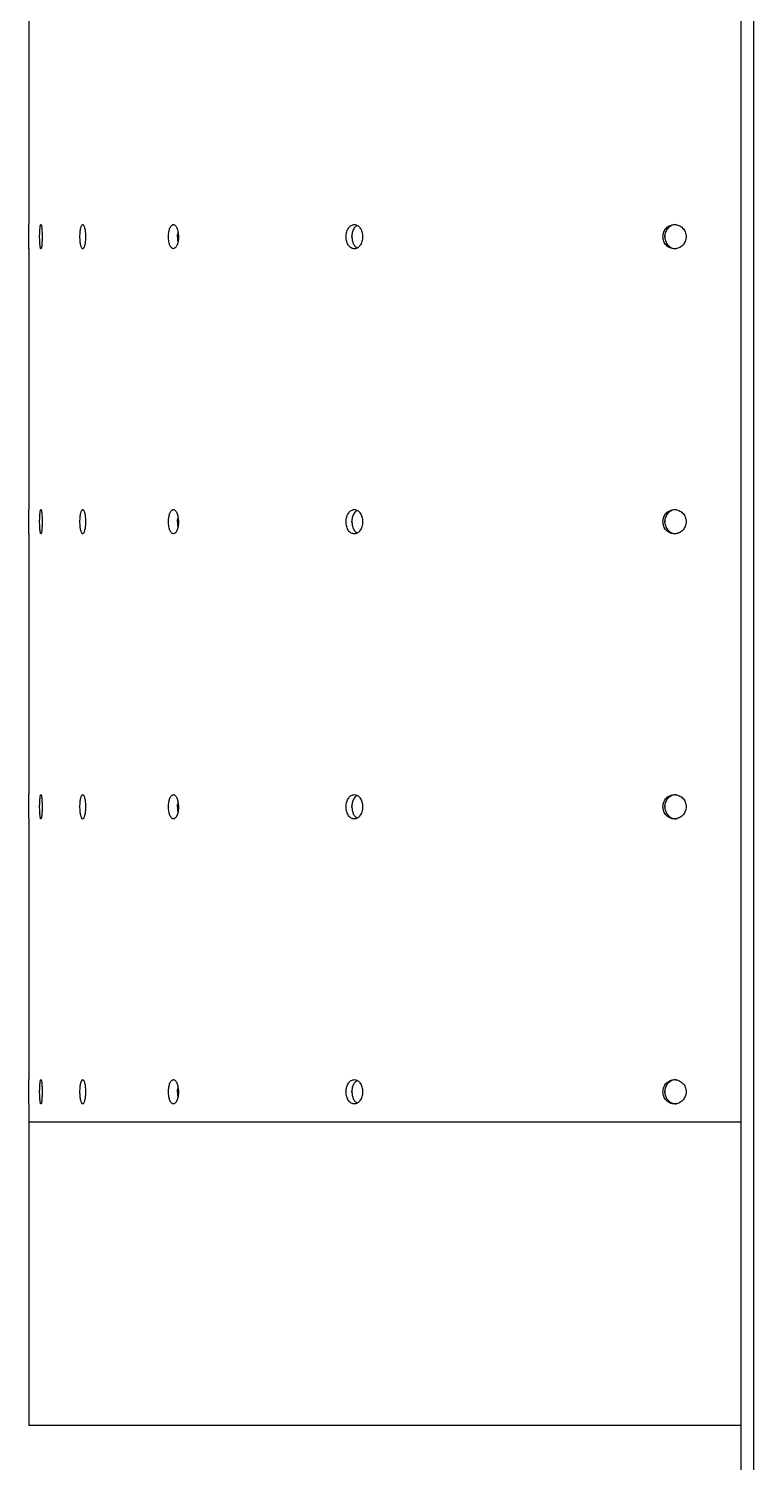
# Model space of a CAD drawing. Header units: millimetres. Extents: x -6549 to -609, y -17178 to -12978.
# Drawn here: x -3697.1 to -3577.6, y -14274.5 to -14038.1 of the extents above; entities that cross this region are included whole.
import ezdxf

# ---------------------------------------------------------------- set-up
doc = ezdxf.new("R2010")
doc.units = ezdxf.units.MM

# ---------------------------------------------------------------- blocks, each defined once
blk = doc.blocks.new('bok')
for p, q in [((-7872.73, -15417.95), (-7872.73, -14566.95)), ((-7870.73, -14566.95), (-7870.73, -15417.95)), ((-7990.23, -14938.92), (-7990.23, -14981.95)), ((-7965.69, -14984.02), (-7965.68, -14983.57)), ((-7936.93, -14984.01), (-7936.9, -14983.57)), ((-7885.32, -14984.04), (-7885.29, -14983.52)), ((-7990.23, -14985.92), (-7990.23, -15028.95)), ((-7883.42, -14985.9), (-7883.73, -14985.93)), ((-7965.69, -15031.02), (-7965.68, -15030.57)), ((-7936.93, -15031.01), (-7936.9, -15030.57)), ((-7885.32, -15031.04), (-7885.29, -15030.52)), ((-7990.23, -15032.92), (-7990.23, -15075.95)), ((-7883.42, -15032.9), (-7883.73, -15032.93)), ((-7965.69, -15078.02), (-7965.68, -15077.57)), ((-7936.93, -15078.01), (-7936.9, -15077.57)), ((-7885.32, -15078.04), (-7885.29, -15077.52)), ((-7990.23, -15079.92), (-7990.23, -15122.95)), ((-7883.42, -15079.9), (-7883.73, -15079.93)), ((-7965.69, -15125.02), (-7965.68, -15124.57)), ((-7936.93, -15125.01), (-7936.9, -15124.57)), ((-7885.32, -15125.04), (-7885.29, -15124.52)), ((-7990.23, -15126.92), (-7990.23, -15129.95)), ((-7883.42, -15126.9), (-7883.73, -15126.93)), ((-7990.23, -15129.95), (-7990.23, -15179.95)), ((-7872.73, -15129.95), (-7990.23, -15129.95)), ((-7872.73, -15179.95), (-7990.23, -15179.95))]:
    blk.add_line(p, q)
for points, knots in [([(-7990.23, -14985.92), (-7990.23, -14985.93), (-7990.23, -14985.96), (-7990.23, -14985.77), (-7990.23, -14985.39), (-7990.22, -14984.82), (-7990.22, -14984.16), (-7990.22, -14983.48), (-7990.23, -14982.85), (-7990.23, -14982.35), (-7990.23, -14982.01), (-7990.23, -14981.97), (-7990.23, -14981.95)], [0, 0, 0, 0, 0.037078, 0.144456, 0.251835, 0.359213, 0.466593, 0.573969, 0.681347, 0.788726, 0.896105, 1, 1, 1, 1]), ([(-7988.42, -14983.95), (-7988.42, -14984.08), (-7988.42, -14984.21), (-7988.41, -14984.47), (-7988.41, -14984.6), (-7988.4, -14984.84), (-7988.39, -14984.96), (-7988.38, -14985.18), (-7988.37, -14985.28), (-7988.34, -14985.55), (-7988.32, -14985.7), (-7988.28, -14985.85), (-7988.27, -14985.89), (-7988.25, -14985.94), (-7988.23, -14985.95), (-7988.21, -14985.95), (-7988.19, -14985.94), (-7988.17, -14985.89), (-7988.15, -14985.85), (-7988.13, -14985.75), (-7988.12, -14985.69), (-7988.09, -14985.55), (-7988.08, -14985.46), (-7988.06, -14985.28), (-7988.06, -14985.18), (-7988.04, -14984.96), (-7988.03, -14984.84), (-7988.02, -14984.6), (-7988.02, -14984.47), (-7988.01, -14984.22), (-7988.01, -14984.08), (-7988.01, -14983.69), (-7988.02, -14983.42), (-7988.04, -14982.94), (-7988.05, -14982.71), (-7988.08, -14982.44), (-7988.09, -14982.35), (-7988.12, -14982.21), (-7988.13, -14982.15), (-7988.15, -14982.05), (-7988.17, -14982.01), (-7988.19, -14981.96), (-7988.21, -14981.95), (-7988.23, -14981.95), (-7988.25, -14981.96), (-7988.27, -14982.01), (-7988.28, -14982.05), (-7988.31, -14982.15), (-7988.32, -14982.21), (-7988.34, -14982.35), (-7988.35, -14982.44), (-7988.37, -14982.62), (-7988.38, -14982.72), (-7988.39, -14982.94), (-7988.4, -14983.06), (-7988.41, -14983.42), (-7988.42, -14983.68), (-7988.42, -14983.95)], [0, 0, 0, 0, 0.03125, 0.03125, 0.0625, 0.0625, 0.09375, 0.09375, 0.125, 0.125, 0.1875, 0.1875, 0.21875, 0.21875, 0.25, 0.25, 0.28125, 0.28125, 0.3125, 0.3125, 0.34375, 0.34375, 0.375, 0.375, 0.40625, 0.40625, 0.4375, 0.4375, 0.46875, 0.46875, 0.5, 0.5, 0.5625, 0.5625, 0.625, 0.625, 0.65625, 0.65625, 0.6875, 0.6875, 0.71875, 0.71875, 0.75, 0.75, 0.78125, 0.78125, 0.8125, 0.8125, 0.84375, 0.84375, 0.875, 0.875, 0.90625, 0.90625, 0.9375, 0.9375, 1, 1, 1, 1]), ([(-7981.77, -14983.95), (-7981.77, -14984.09), (-7981.77, -14984.22), (-7981.75, -14984.48), (-7981.75, -14984.61), (-7981.71, -14984.98), (-7981.68, -14985.2), (-7981.61, -14985.48), (-7981.59, -14985.56), (-7981.54, -14985.7), (-7981.52, -14985.76), (-7981.46, -14985.85), (-7981.43, -14985.89), (-7981.38, -14985.94), (-7981.35, -14985.95), (-7981.29, -14985.95), (-7981.26, -14985.94), (-7981.21, -14985.89), (-7981.18, -14985.85), (-7981.12, -14985.76), (-7981.1, -14985.7), (-7981.05, -14985.56), (-7981.02, -14985.48), (-7980.96, -14985.2), (-7980.92, -14984.99), (-7980.88, -14984.61), (-7980.87, -14984.49), (-7980.86, -14984.22), (-7980.86, -14984.09), (-7980.86, -14983.68), (-7980.87, -14983.41), (-7980.91, -14983.04), (-7980.92, -14982.92), (-7980.96, -14982.7), (-7980.98, -14982.6), (-7981.02, -14982.42), (-7981.05, -14982.34), (-7981.1, -14982.2), (-7981.12, -14982.14), (-7981.18, -14982.04), (-7981.21, -14982.01), (-7981.26, -14981.96), (-7981.29, -14981.95), (-7981.35, -14981.95), (-7981.38, -14981.96), (-7981.43, -14982.01), (-7981.46, -14982.05), (-7981.52, -14982.14), (-7981.54, -14982.2), (-7981.59, -14982.34), (-7981.61, -14982.42), (-7981.66, -14982.6), (-7981.67, -14982.7), (-7981.71, -14982.92), (-7981.72, -14983.04), (-7981.76, -14983.4), (-7981.77, -14983.68), (-7981.77, -14983.95)], [0, 0, 0, 0, 0.03125, 0.03125, 0.0625, 0.0625, 0.125, 0.125, 0.15625, 0.15625, 0.1875, 0.1875, 0.21875, 0.21875, 0.25, 0.25, 0.28125, 0.28125, 0.3125, 0.3125, 0.34375, 0.34375, 0.375, 0.375, 0.4375, 0.4375, 0.46875, 0.46875, 0.5, 0.5, 0.5625, 0.5625, 0.59375, 0.59375, 0.625, 0.625, 0.65625, 0.65625, 0.6875, 0.6875, 0.71875, 0.71875, 0.75, 0.75, 0.78125, 0.78125, 0.8125, 0.8125, 0.84375, 0.84375, 0.875, 0.875, 0.90625, 0.90625, 0.9375, 0.9375, 1, 1, 1, 1]), ([(-7967.18, -14983.95), (-7967.18, -14984.09), (-7967.18, -14984.23), (-7967.15, -14984.5), (-7967.14, -14984.63), (-7967.07, -14985.01), (-7967, -14985.23), (-7966.89, -14985.49), (-7966.85, -14985.57), (-7966.76, -14985.71), (-7966.71, -14985.77), (-7966.57, -14985.9), (-7966.47, -14985.95), (-7966.26, -14985.95), (-7966.16, -14985.9), (-7965.97, -14985.72), (-7965.88, -14985.59), (-7965.76, -14985.32), (-7965.72, -14985.22), (-7965.66, -14985), (-7965.63, -14984.89), (-7965.58, -14984.64), (-7965.56, -14984.5), (-7965.54, -14984.23), (-7965.53, -14984.09), (-7965.53, -14983.67), (-7965.56, -14983.4), (-7965.63, -14983.02), (-7965.65, -14982.9), (-7965.72, -14982.68), (-7965.76, -14982.58), (-7965.88, -14982.31), (-7965.97, -14982.18), (-7966.11, -14982.04), (-7966.16, -14982.01), (-7966.26, -14981.96), (-7966.31, -14981.95), (-7966.42, -14981.95), (-7966.47, -14981.96), (-7966.57, -14982.01), (-7966.62, -14982.04), (-7966.71, -14982.13), (-7966.76, -14982.19), (-7966.85, -14982.32), (-7966.89, -14982.4), (-7966.97, -14982.58), (-7967, -14982.68), (-7967.06, -14982.9), (-7967.09, -14983.02), (-7967.14, -14983.26), (-7967.15, -14983.39), (-7967.18, -14983.67), (-7967.18, -14983.81), (-7967.18, -14983.95)], [0, 0, 0, 0, 0.03125, 0.03125, 0.0625, 0.0625, 0.125, 0.125, 0.15625, 0.15625, 0.1875, 0.1875, 0.25, 0.25, 0.3125, 0.3125, 0.375, 0.375, 0.40625, 0.40625, 0.4375, 0.4375, 0.46875, 0.46875, 0.5, 0.5, 0.5625, 0.5625, 0.59375, 0.59375, 0.625, 0.625, 0.6875, 0.6875, 0.71875, 0.71875, 0.75, 0.75, 0.78125, 0.78125, 0.8125, 0.8125, 0.84375, 0.84375, 0.875, 0.875, 0.90625, 0.90625, 0.9375, 0.9375, 0.96875, 0.96875, 1, 1, 1, 1]), ([(-7937.89, -14983.95), (-7937.89, -14984.09), (-7937.88, -14984.23), (-7937.84, -14984.5), (-7937.81, -14984.64), (-7937.7, -14985.01), (-7937.59, -14985.23), (-7937.4, -14985.5), (-7937.33, -14985.58), (-7937.18, -14985.71), (-7937.11, -14985.77), (-7936.87, -14985.9), (-7936.7, -14985.95), (-7936.37, -14985.95), (-7936.2, -14985.91), (-7935.88, -14985.72), (-7935.73, -14985.59), (-7935.53, -14985.32), (-7935.47, -14985.22), (-7935.37, -14985.01), (-7935.32, -14984.89), (-7935.24, -14984.64), (-7935.21, -14984.51), (-7935.17, -14984.24), (-7935.16, -14984.1), (-7935.16, -14983.67), (-7935.2, -14983.39), (-7935.32, -14983.02), (-7935.36, -14982.9), (-7935.47, -14982.68), (-7935.53, -14982.58), (-7935.66, -14982.4), (-7935.73, -14982.32), (-7935.88, -14982.19), (-7935.96, -14982.13), (-7936.12, -14982.04), (-7936.2, -14982), (-7936.37, -14981.96), (-7936.45, -14981.95), (-7936.62, -14981.95), (-7936.7, -14981.96), (-7936.87, -14982.01), (-7936.95, -14982.04), (-7937.11, -14982.13), (-7937.18, -14982.19), (-7937.33, -14982.32), (-7937.4, -14982.4), (-7937.52, -14982.58), (-7937.58, -14982.68), (-7937.69, -14982.89), (-7937.73, -14983.01), (-7937.81, -14983.26), (-7937.84, -14983.39), (-7937.88, -14983.66), (-7937.89, -14983.81), (-7937.89, -14983.95)], [0, 0, 0, 0, 0.03125, 0.03125, 0.0625, 0.0625, 0.125, 0.125, 0.15625, 0.15625, 0.1875, 0.1875, 0.25, 0.25, 0.3125, 0.3125, 0.375, 0.375, 0.40625, 0.40625, 0.4375, 0.4375, 0.46875, 0.46875, 0.5, 0.5, 0.5625, 0.5625, 0.59375, 0.59375, 0.625, 0.625, 0.65625, 0.65625, 0.6875, 0.6875, 0.71875, 0.71875, 0.75, 0.75, 0.78125, 0.78125, 0.8125, 0.8125, 0.84375, 0.84375, 0.875, 0.875, 0.90625, 0.90625, 0.9375, 0.9375, 0.96875, 0.96875, 1, 1, 1, 1]), ([(-7936.05, -14982.1), (-7936.18, -14982.18), (-7936.47, -14982.36), (-7936.78, -14982.93), (-7936.92, -14983.51), (-7936.93, -14983.85), (-7936.93, -14983.95)], [0, 0, 0, 0, 0.280378, 0.602013, 0.880213, 1, 1, 1, 1]), ([(-7885.63, -14983.95), (-7885.63, -14984.08), (-7885.62, -14984.22), (-7885.57, -14984.47), (-7885.53, -14984.6), (-7885.44, -14984.85), (-7885.38, -14984.96), (-7885.24, -14985.18), (-7885.16, -14985.28), (-7884.89, -14985.56), (-7884.68, -14985.7), (-7884.34, -14985.85), (-7884.22, -14985.89), (-7883.98, -14985.94), (-7883.86, -14985.95), (-7883.61, -14985.95), (-7883.49, -14985.94), (-7883.25, -14985.89), (-7883.13, -14985.85), (-7882.9, -14985.75), (-7882.79, -14985.69), (-7882.58, -14985.55), (-7882.49, -14985.47), (-7882.31, -14985.28), (-7882.23, -14985.18), (-7882.09, -14984.97), (-7882.02, -14984.85), (-7881.93, -14984.6), (-7881.89, -14984.48), (-7881.84, -14984.22), (-7881.82, -14984.08), (-7881.82, -14983.68), (-7881.88, -14983.42), (-7882.02, -14983.05), (-7882.08, -14982.93), (-7882.23, -14982.72), (-7882.31, -14982.61), (-7882.48, -14982.43), (-7882.58, -14982.35), (-7882.79, -14982.21), (-7882.9, -14982.15), (-7883.25, -14982), (-7883.49, -14981.95), (-7883.86, -14981.95), (-7883.98, -14981.96), (-7884.22, -14982.01), (-7884.34, -14982.05), (-7884.57, -14982.15), (-7884.68, -14982.21), (-7884.88, -14982.35), (-7884.98, -14982.43), (-7885.16, -14982.61), (-7885.23, -14982.71), (-7885.38, -14982.93), (-7885.44, -14983.05), (-7885.58, -14983.41), (-7885.63, -14983.68), (-7885.63, -14983.95)], [0, 0, 0, 0, 0.03125, 0.03125, 0.0625, 0.0625, 0.09375, 0.09375, 0.125, 0.125, 0.1875, 0.1875, 0.21875, 0.21875, 0.25, 0.25, 0.28125, 0.28125, 0.3125, 0.3125, 0.34375, 0.34375, 0.375, 0.375, 0.40625, 0.40625, 0.4375, 0.4375, 0.46875, 0.46875, 0.5, 0.5, 0.5625, 0.5625, 0.59375, 0.59375, 0.625, 0.625, 0.65625, 0.65625, 0.6875, 0.6875, 0.75, 0.75, 0.78125, 0.78125, 0.8125, 0.8125, 0.84375, 0.84375, 0.875, 0.875, 0.90625, 0.90625, 0.9375, 0.9375, 1, 1, 1, 1]), ([(-7883.44, -14981.96), (-7883.65, -14981.97), (-7884.08, -14982.01), (-7884.65, -14982.36), (-7885.09, -14982.89), (-7885.31, -14983.45), (-7885.33, -14983.81), (-7885.34, -14983.95)], [0, 0, 0, 0, 0.2120736, 0.4378297, 0.6598057, 0.8738602, 1, 1, 1, 1]), ([(-7965.62, -14983.12), (-7965.65, -14983.29), (-7965.69, -14983.55), (-7965.7, -14983.84), (-7965.7, -14983.95)], [0, 0, 0, 0, 0.6281356, 1, 1, 1, 1]), ([(-7965.7, -14983.95), (-7965.69, -14984.16), (-7965.69, -14984.46), (-7965.63, -14984.71), (-7965.61, -14984.79)], [0, 0, 0, 0, 0.6958935, 1, 1, 1, 1]), ([(-7936.93, -14983.95), (-7936.92, -14984.15), (-7936.9, -14984.56), (-7936.71, -14985.1), (-7936.43, -14985.56), (-7936.19, -14985.73), (-7936.06, -14985.81)], [0, 0, 0, 0, 0.239394, 0.478295, 0.729828, 1, 1, 1, 1]), ([(-7885.34, -14983.95), (-7885.32, -14984.17), (-7885.28, -14984.6), (-7884.97, -14985.19), (-7884.51, -14985.64), (-7883.98, -14985.91), (-7883.6, -14985.92), (-7883.44, -14985.93)], [0, 0, 0, 0, 0.204518, 0.408906, 0.617031, 0.833019, 1, 1, 1, 1]), ([(-7990.23, -15032.92), (-7990.23, -15032.93), (-7990.23, -15032.96), (-7990.23, -15032.77), (-7990.23, -15032.39), (-7990.22, -15031.82), (-7990.22, -15031.16), (-7990.22, -15030.48), (-7990.23, -15029.85), (-7990.23, -15029.35), (-7990.23, -15029.01), (-7990.23, -15028.97), (-7990.23, -15028.95)], [0, 0, 0, 0, 0.037078, 0.144455, 0.251834, 0.359213, 0.466592, 0.573971, 0.681348, 0.788726, 0.896105, 1, 1, 1, 1]), ([(-7988.42, -15030.95), (-7988.42, -15031.08), (-7988.42, -15031.21), (-7988.41, -15031.47), (-7988.41, -15031.6), (-7988.4, -15031.84), (-7988.39, -15031.96), (-7988.38, -15032.18), (-7988.37, -15032.28), (-7988.34, -15032.55), (-7988.32, -15032.7), (-7988.28, -15032.85), (-7988.27, -15032.89), (-7988.25, -15032.94), (-7988.23, -15032.95), (-7988.21, -15032.95), (-7988.19, -15032.94), (-7988.17, -15032.89), (-7988.15, -15032.85), (-7988.13, -15032.75), (-7988.12, -15032.69), (-7988.09, -15032.55), (-7988.08, -15032.46), (-7988.06, -15032.28), (-7988.06, -15032.18), (-7988.04, -15031.96), (-7988.03, -15031.84), (-7988.02, -15031.6), (-7988.02, -15031.47), (-7988.01, -15031.22), (-7988.01, -15031.08), (-7988.01, -15030.69), (-7988.02, -15030.42), (-7988.04, -15029.94), (-7988.05, -15029.71), (-7988.08, -15029.44), (-7988.09, -15029.35), (-7988.12, -15029.21), (-7988.13, -15029.15), (-7988.15, -15029.05), (-7988.17, -15029.01), (-7988.19, -15028.96), (-7988.21, -15028.95), (-7988.23, -15028.95), (-7988.25, -15028.96), (-7988.27, -15029.01), (-7988.28, -15029.05), (-7988.31, -15029.15), (-7988.32, -15029.21), (-7988.34, -15029.35), (-7988.35, -15029.44), (-7988.37, -15029.62), (-7988.38, -15029.72), (-7988.39, -15029.94), (-7988.4, -15030.06), (-7988.41, -15030.42), (-7988.42, -15030.68), (-7988.42, -15030.95)], [0, 0, 0, 0, 0.03125, 0.03125, 0.0625, 0.0625, 0.09375, 0.09375, 0.125, 0.125, 0.1875, 0.1875, 0.21875, 0.21875, 0.25, 0.25, 0.28125, 0.28125, 0.3125, 0.3125, 0.34375, 0.34375, 0.375, 0.375, 0.40625, 0.40625, 0.4375, 0.4375, 0.46875, 0.46875, 0.5, 0.5, 0.5625, 0.5625, 0.625, 0.625, 0.65625, 0.65625, 0.6875, 0.6875, 0.71875, 0.71875, 0.75, 0.75, 0.78125, 0.78125, 0.8125, 0.8125, 0.84375, 0.84375, 0.875, 0.875, 0.90625, 0.90625, 0.9375, 0.9375, 1, 1, 1, 1]), ([(-7981.77, -15030.95), (-7981.77, -15031.09), (-7981.77, -15031.22), (-7981.75, -15031.48), (-7981.75, -15031.61), (-7981.71, -15031.98), (-7981.68, -15032.2), (-7981.61, -15032.48), (-7981.59, -15032.56), (-7981.54, -15032.7), (-7981.52, -15032.76), (-7981.46, -15032.85), (-7981.43, -15032.89), (-7981.38, -15032.94), (-7981.35, -15032.95), (-7981.29, -15032.95), (-7981.26, -15032.94), (-7981.21, -15032.89), (-7981.18, -15032.85), (-7981.12, -15032.76), (-7981.1, -15032.7), (-7981.05, -15032.56), (-7981.02, -15032.48), (-7980.96, -15032.2), (-7980.92, -15031.99), (-7980.88, -15031.61), (-7980.87, -15031.49), (-7980.86, -15031.22), (-7980.86, -15031.09), (-7980.86, -15030.68), (-7980.87, -15030.41), (-7980.91, -15030.04), (-7980.92, -15029.92), (-7980.96, -15029.7), (-7980.98, -15029.6), (-7981.02, -15029.42), (-7981.05, -15029.34), (-7981.1, -15029.2), (-7981.12, -15029.14), (-7981.18, -15029.04), (-7981.21, -15029.01), (-7981.26, -15028.96), (-7981.29, -15028.95), (-7981.35, -15028.95), (-7981.38, -15028.96), (-7981.43, -15029.01), (-7981.46, -15029.05), (-7981.52, -15029.14), (-7981.54, -15029.2), (-7981.59, -15029.34), (-7981.61, -15029.42), (-7981.66, -15029.6), (-7981.67, -15029.7), (-7981.71, -15029.92), (-7981.72, -15030.04), (-7981.76, -15030.4), (-7981.77, -15030.68), (-7981.77, -15030.95)], [0, 0, 0, 0, 0.03125, 0.03125, 0.0625, 0.0625, 0.125, 0.125, 0.15625, 0.15625, 0.1875, 0.1875, 0.21875, 0.21875, 0.25, 0.25, 0.28125, 0.28125, 0.3125, 0.3125, 0.34375, 0.34375, 0.375, 0.375, 0.4375, 0.4375, 0.46875, 0.46875, 0.5, 0.5, 0.5625, 0.5625, 0.59375, 0.59375, 0.625, 0.625, 0.65625, 0.65625, 0.6875, 0.6875, 0.71875, 0.71875, 0.75, 0.75, 0.78125, 0.78125, 0.8125, 0.8125, 0.84375, 0.84375, 0.875, 0.875, 0.90625, 0.90625, 0.9375, 0.9375, 1, 1, 1, 1]), ([(-7967.18, -15030.95), (-7967.18, -15031.09), (-7967.18, -15031.23), (-7967.15, -15031.5), (-7967.14, -15031.63), (-7967.07, -15032.01), (-7967, -15032.23), (-7966.89, -15032.49), (-7966.85, -15032.57), (-7966.76, -15032.71), (-7966.71, -15032.77), (-7966.57, -15032.9), (-7966.47, -15032.95), (-7966.26, -15032.95), (-7966.16, -15032.9), (-7965.97, -15032.72), (-7965.88, -15032.59), (-7965.76, -15032.32), (-7965.72, -15032.22), (-7965.66, -15032), (-7965.63, -15031.89), (-7965.58, -15031.64), (-7965.56, -15031.5), (-7965.54, -15031.23), (-7965.53, -15031.09), (-7965.53, -15030.67), (-7965.56, -15030.4), (-7965.63, -15030.02), (-7965.65, -15029.9), (-7965.72, -15029.68), (-7965.76, -15029.58), (-7965.88, -15029.31), (-7965.97, -15029.18), (-7966.11, -15029.04), (-7966.16, -15029.01), (-7966.26, -15028.96), (-7966.31, -15028.95), (-7966.42, -15028.95), (-7966.47, -15028.96), (-7966.57, -15029.01), (-7966.62, -15029.04), (-7966.71, -15029.13), (-7966.76, -15029.19), (-7966.85, -15029.32), (-7966.89, -15029.4), (-7966.97, -15029.58), (-7967, -15029.68), (-7967.06, -15029.9), (-7967.09, -15030.02), (-7967.14, -15030.26), (-7967.15, -15030.39), (-7967.18, -15030.67), (-7967.18, -15030.81), (-7967.18, -15030.95)], [0, 0, 0, 0, 0.03125, 0.03125, 0.0625, 0.0625, 0.125, 0.125, 0.15625, 0.15625, 0.1875, 0.1875, 0.25, 0.25, 0.3125, 0.3125, 0.375, 0.375, 0.40625, 0.40625, 0.4375, 0.4375, 0.46875, 0.46875, 0.5, 0.5, 0.5625, 0.5625, 0.59375, 0.59375, 0.625, 0.625, 0.6875, 0.6875, 0.71875, 0.71875, 0.75, 0.75, 0.78125, 0.78125, 0.8125, 0.8125, 0.84375, 0.84375, 0.875, 0.875, 0.90625, 0.90625, 0.9375, 0.9375, 0.96875, 0.96875, 1, 1, 1, 1]), ([(-7965.62, -15030.12), (-7965.65, -15030.29), (-7965.69, -15030.55), (-7965.7, -15030.84), (-7965.7, -15030.95)], [0, 0, 0, 0, 0.628152, 1, 1, 1, 1]), ([(-7937.89, -15030.95), (-7937.89, -15031.09), (-7937.88, -15031.23), (-7937.84, -15031.5), (-7937.81, -15031.64), (-7937.7, -15032.01), (-7937.59, -15032.23), (-7937.4, -15032.5), (-7937.33, -15032.58), (-7937.18, -15032.71), (-7937.11, -15032.77), (-7936.87, -15032.9), (-7936.7, -15032.95), (-7936.37, -15032.95), (-7936.2, -15032.91), (-7935.88, -15032.72), (-7935.73, -15032.59), (-7935.53, -15032.32), (-7935.47, -15032.22), (-7935.37, -15032.01), (-7935.32, -15031.89), (-7935.24, -15031.64), (-7935.21, -15031.51), (-7935.17, -15031.24), (-7935.16, -15031.1), (-7935.16, -15030.67), (-7935.2, -15030.39), (-7935.32, -15030.02), (-7935.36, -15029.9), (-7935.47, -15029.68), (-7935.53, -15029.58), (-7935.66, -15029.4), (-7935.73, -15029.32), (-7935.88, -15029.19), (-7935.96, -15029.13), (-7936.12, -15029.04), (-7936.2, -15029), (-7936.37, -15028.96), (-7936.45, -15028.95), (-7936.62, -15028.95), (-7936.7, -15028.96), (-7936.87, -15029.01), (-7936.95, -15029.04), (-7937.11, -15029.13), (-7937.18, -15029.19), (-7937.33, -15029.32), (-7937.4, -15029.4), (-7937.52, -15029.58), (-7937.58, -15029.68), (-7937.69, -15029.89), (-7937.73, -15030.01), (-7937.81, -15030.26), (-7937.84, -15030.39), (-7937.88, -15030.66), (-7937.89, -15030.81), (-7937.89, -15030.95)], [0, 0, 0, 0, 0.03125, 0.03125, 0.0625, 0.0625, 0.125, 0.125, 0.15625, 0.15625, 0.1875, 0.1875, 0.25, 0.25, 0.3125, 0.3125, 0.375, 0.375, 0.40625, 0.40625, 0.4375, 0.4375, 0.46875, 0.46875, 0.5, 0.5, 0.5625, 0.5625, 0.59375, 0.59375, 0.625, 0.625, 0.65625, 0.65625, 0.6875, 0.6875, 0.71875, 0.71875, 0.75, 0.75, 0.78125, 0.78125, 0.8125, 0.8125, 0.84375, 0.84375, 0.875, 0.875, 0.90625, 0.90625, 0.9375, 0.9375, 0.96875, 0.96875, 1, 1, 1, 1]), ([(-7936.05, -15029.1), (-7936.18, -15029.18), (-7936.47, -15029.36), (-7936.78, -15029.93), (-7936.92, -15030.51), (-7936.93, -15030.85), (-7936.93, -15030.95)], [0, 0, 0, 0, 0.280379, 0.602011, 0.880218, 1, 1, 1, 1]), ([(-7885.63, -15030.95), (-7885.63, -15031.08), (-7885.62, -15031.22), (-7885.57, -15031.47), (-7885.53, -15031.6), (-7885.44, -15031.85), (-7885.38, -15031.96), (-7885.24, -15032.18), (-7885.16, -15032.28), (-7884.89, -15032.56), (-7884.68, -15032.7), (-7884.34, -15032.85), (-7884.22, -15032.89), (-7883.98, -15032.94), (-7883.86, -15032.95), (-7883.61, -15032.95), (-7883.49, -15032.94), (-7883.25, -15032.89), (-7883.13, -15032.85), (-7882.9, -15032.75), (-7882.79, -15032.69), (-7882.58, -15032.55), (-7882.49, -15032.47), (-7882.31, -15032.28), (-7882.23, -15032.18), (-7882.09, -15031.97), (-7882.02, -15031.85), (-7881.93, -15031.6), (-7881.89, -15031.48), (-7881.84, -15031.22), (-7881.82, -15031.08), (-7881.82, -15030.68), (-7881.88, -15030.42), (-7882.02, -15030.05), (-7882.08, -15029.93), (-7882.23, -15029.72), (-7882.31, -15029.61), (-7882.48, -15029.43), (-7882.58, -15029.35), (-7882.79, -15029.21), (-7882.9, -15029.15), (-7883.25, -15029), (-7883.49, -15028.95), (-7883.86, -15028.95), (-7883.98, -15028.96), (-7884.22, -15029.01), (-7884.34, -15029.05), (-7884.57, -15029.15), (-7884.68, -15029.21), (-7884.88, -15029.35), (-7884.98, -15029.43), (-7885.16, -15029.61), (-7885.23, -15029.71), (-7885.38, -15029.93), (-7885.44, -15030.05), (-7885.58, -15030.41), (-7885.63, -15030.68), (-7885.63, -15030.95)], [0, 0, 0, 0, 0.03125, 0.03125, 0.0625, 0.0625, 0.09375, 0.09375, 0.125, 0.125, 0.1875, 0.1875, 0.21875, 0.21875, 0.25, 0.25, 0.28125, 0.28125, 0.3125, 0.3125, 0.34375, 0.34375, 0.375, 0.375, 0.40625, 0.40625, 0.4375, 0.4375, 0.46875, 0.46875, 0.5, 0.5, 0.5625, 0.5625, 0.59375, 0.59375, 0.625, 0.625, 0.65625, 0.65625, 0.6875, 0.6875, 0.75, 0.75, 0.78125, 0.78125, 0.8125, 0.8125, 0.84375, 0.84375, 0.875, 0.875, 0.90625, 0.90625, 0.9375, 0.9375, 1, 1, 1, 1]), ([(-7883.44, -15028.96), (-7883.65, -15028.97), (-7884.08, -15029.01), (-7884.65, -15029.36), (-7885.09, -15029.89), (-7885.31, -15030.45), (-7885.33, -15030.81), (-7885.34, -15030.95)], [0, 0, 0, 0, 0.212074, 0.43783, 0.659806, 0.873865, 1, 1, 1, 1]), ([(-7965.7, -15030.95), (-7965.69, -15031.16), (-7965.69, -15031.46), (-7965.63, -15031.71), (-7965.61, -15031.79)], [0, 0, 0, 0, 0.6958935, 1, 1, 1, 1]), ([(-7936.93, -15030.95), (-7936.92, -15031.15), (-7936.9, -15031.56), (-7936.71, -15032.1), (-7936.43, -15032.56), (-7936.19, -15032.73), (-7936.06, -15032.81)], [0, 0, 0, 0, 0.239392, 0.478297, 0.729829, 1, 1, 1, 1]), ([(-7885.34, -15030.95), (-7885.32, -15031.17), (-7885.28, -15031.6), (-7884.97, -15032.19), (-7884.51, -15032.64), (-7883.98, -15032.91), (-7883.6, -15032.92), (-7883.44, -15032.93)], [0, 0, 0, 0, 0.2045223, 0.4089095, 0.6170338, 0.8330187, 1, 1, 1, 1]), ([(-7990.23, -15079.92), (-7990.23, -15079.93), (-7990.23, -15079.96), (-7990.23, -15079.77), (-7990.23, -15079.39), (-7990.22, -15078.82), (-7990.22, -15078.16), (-7990.22, -15077.48), (-7990.23, -15076.85), (-7990.23, -15076.35), (-7990.23, -15076.01), (-7990.23, -15075.97), (-7990.23, -15075.95)], [0, 0, 0, 0, 0.037078, 0.144456, 0.251834, 0.359213, 0.466592, 0.57397, 0.681348, 0.788726, 0.896105, 1, 1, 1, 1]), ([(-7988.42, -15077.95), (-7988.42, -15078.08), (-7988.42, -15078.21), (-7988.41, -15078.47), (-7988.41, -15078.6), (-7988.4, -15078.84), (-7988.39, -15078.96), (-7988.38, -15079.18), (-7988.37, -15079.28), (-7988.34, -15079.55), (-7988.32, -15079.7), (-7988.28, -15079.85), (-7988.27, -15079.89), (-7988.25, -15079.94), (-7988.23, -15079.95), (-7988.21, -15079.95), (-7988.19, -15079.94), (-7988.17, -15079.89), (-7988.15, -15079.85), (-7988.13, -15079.75), (-7988.12, -15079.69), (-7988.09, -15079.55), (-7988.08, -15079.46), (-7988.06, -15079.28), (-7988.06, -15079.18), (-7988.04, -15078.96), (-7988.03, -15078.84), (-7988.02, -15078.6), (-7988.02, -15078.47), (-7988.01, -15078.22), (-7988.01, -15078.08), (-7988.01, -15077.69), (-7988.02, -15077.42), (-7988.04, -15076.94), (-7988.05, -15076.71), (-7988.08, -15076.44), (-7988.09, -15076.35), (-7988.12, -15076.21), (-7988.13, -15076.15), (-7988.15, -15076.05), (-7988.17, -15076.01), (-7988.19, -15075.96), (-7988.21, -15075.95), (-7988.23, -15075.95), (-7988.25, -15075.96), (-7988.27, -15076.01), (-7988.28, -15076.05), (-7988.31, -15076.15), (-7988.32, -15076.21), (-7988.34, -15076.35), (-7988.35, -15076.44), (-7988.37, -15076.62), (-7988.38, -15076.72), (-7988.39, -15076.94), (-7988.4, -15077.06), (-7988.41, -15077.42), (-7988.42, -15077.68), (-7988.42, -15077.95)], [0, 0, 0, 0, 0.03125, 0.03125, 0.0625, 0.0625, 0.09375, 0.09375, 0.125, 0.125, 0.1875, 0.1875, 0.21875, 0.21875, 0.25, 0.25, 0.28125, 0.28125, 0.3125, 0.3125, 0.34375, 0.34375, 0.375, 0.375, 0.40625, 0.40625, 0.4375, 0.4375, 0.46875, 0.46875, 0.5, 0.5, 0.5625, 0.5625, 0.625, 0.625, 0.65625, 0.65625, 0.6875, 0.6875, 0.71875, 0.71875, 0.75, 0.75, 0.78125, 0.78125, 0.8125, 0.8125, 0.84375, 0.84375, 0.875, 0.875, 0.90625, 0.90625, 0.9375, 0.9375, 1, 1, 1, 1]), ([(-7981.77, -15077.95), (-7981.77, -15078.09), (-7981.77, -15078.22), (-7981.75, -15078.48), (-7981.75, -15078.61), (-7981.71, -15078.98), (-7981.68, -15079.2), (-7981.61, -15079.48), (-7981.59, -15079.56), (-7981.54, -15079.7), (-7981.52, -15079.76), (-7981.46, -15079.85), (-7981.43, -15079.89), (-7981.38, -15079.94), (-7981.35, -15079.95), (-7981.29, -15079.95), (-7981.26, -15079.94), (-7981.21, -15079.89), (-7981.18, -15079.85), (-7981.12, -15079.76), (-7981.1, -15079.7), (-7981.05, -15079.56), (-7981.02, -15079.48), (-7980.96, -15079.2), (-7980.92, -15078.99), (-7980.88, -15078.61), (-7980.87, -15078.49), (-7980.86, -15078.22), (-7980.86, -15078.09), (-7980.86, -15077.68), (-7980.87, -15077.41), (-7980.91, -15077.04), (-7980.92, -15076.92), (-7980.96, -15076.7), (-7980.98, -15076.6), (-7981.02, -15076.42), (-7981.05, -15076.34), (-7981.1, -15076.2), (-7981.12, -15076.14), (-7981.18, -15076.04), (-7981.21, -15076.01), (-7981.26, -15075.96), (-7981.29, -15075.95), (-7981.35, -15075.95), (-7981.38, -15075.96), (-7981.43, -15076.01), (-7981.46, -15076.05), (-7981.52, -15076.14), (-7981.54, -15076.2), (-7981.59, -15076.34), (-7981.61, -15076.42), (-7981.66, -15076.6), (-7981.67, -15076.7), (-7981.71, -15076.92), (-7981.72, -15077.04), (-7981.76, -15077.4), (-7981.77, -15077.68), (-7981.77, -15077.95)], [0, 0, 0, 0, 0.03125, 0.03125, 0.0625, 0.0625, 0.125, 0.125, 0.15625, 0.15625, 0.1875, 0.1875, 0.21875, 0.21875, 0.25, 0.25, 0.28125, 0.28125, 0.3125, 0.3125, 0.34375, 0.34375, 0.375, 0.375, 0.4375, 0.4375, 0.46875, 0.46875, 0.5, 0.5, 0.5625, 0.5625, 0.59375, 0.59375, 0.625, 0.625, 0.65625, 0.65625, 0.6875, 0.6875, 0.71875, 0.71875, 0.75, 0.75, 0.78125, 0.78125, 0.8125, 0.8125, 0.84375, 0.84375, 0.875, 0.875, 0.90625, 0.90625, 0.9375, 0.9375, 1, 1, 1, 1]), ([(-7967.18, -15077.95), (-7967.18, -15078.09), (-7967.18, -15078.23), (-7967.15, -15078.5), (-7967.14, -15078.63), (-7967.07, -15079.01), (-7967, -15079.23), (-7966.89, -15079.49), (-7966.85, -15079.57), (-7966.76, -15079.71), (-7966.71, -15079.77), (-7966.57, -15079.9), (-7966.47, -15079.95), (-7966.26, -15079.95), (-7966.16, -15079.9), (-7965.97, -15079.72), (-7965.88, -15079.59), (-7965.76, -15079.32), (-7965.72, -15079.22), (-7965.66, -15079), (-7965.63, -15078.89), (-7965.58, -15078.64), (-7965.56, -15078.5), (-7965.54, -15078.23), (-7965.53, -15078.09), (-7965.53, -15077.67), (-7965.56, -15077.4), (-7965.63, -15077.02), (-7965.65, -15076.9), (-7965.72, -15076.68), (-7965.76, -15076.58), (-7965.88, -15076.31), (-7965.97, -15076.18), (-7966.11, -15076.04), (-7966.16, -15076.01), (-7966.26, -15075.96), (-7966.31, -15075.95), (-7966.42, -15075.95), (-7966.47, -15075.96), (-7966.57, -15076.01), (-7966.62, -15076.04), (-7966.71, -15076.13), (-7966.76, -15076.19), (-7966.85, -15076.32), (-7966.89, -15076.4), (-7966.97, -15076.58), (-7967, -15076.68), (-7967.06, -15076.9), (-7967.09, -15077.02), (-7967.14, -15077.26), (-7967.15, -15077.39), (-7967.18, -15077.67), (-7967.18, -15077.81), (-7967.18, -15077.95)], [0, 0, 0, 0, 0.03125, 0.03125, 0.0625, 0.0625, 0.125, 0.125, 0.15625, 0.15625, 0.1875, 0.1875, 0.25, 0.25, 0.3125, 0.3125, 0.375, 0.375, 0.40625, 0.40625, 0.4375, 0.4375, 0.46875, 0.46875, 0.5, 0.5, 0.5625, 0.5625, 0.59375, 0.59375, 0.625, 0.625, 0.6875, 0.6875, 0.71875, 0.71875, 0.75, 0.75, 0.78125, 0.78125, 0.8125, 0.8125, 0.84375, 0.84375, 0.875, 0.875, 0.90625, 0.90625, 0.9375, 0.9375, 0.96875, 0.96875, 1, 1, 1, 1]), ([(-7965.62, -15077.12), (-7965.65, -15077.29), (-7965.69, -15077.55), (-7965.7, -15077.84), (-7965.7, -15077.95)], [0, 0, 0, 0, 0.628144, 1, 1, 1, 1]), ([(-7937.89, -15077.95), (-7937.89, -15078.09), (-7937.88, -15078.23), (-7937.84, -15078.5), (-7937.81, -15078.64), (-7937.7, -15079.01), (-7937.59, -15079.23), (-7937.4, -15079.5), (-7937.33, -15079.58), (-7937.18, -15079.71), (-7937.11, -15079.77), (-7936.87, -15079.9), (-7936.7, -15079.95), (-7936.37, -15079.95), (-7936.2, -15079.91), (-7935.88, -15079.72), (-7935.73, -15079.59), (-7935.53, -15079.32), (-7935.47, -15079.22), (-7935.37, -15079.01), (-7935.32, -15078.89), (-7935.24, -15078.64), (-7935.21, -15078.51), (-7935.17, -15078.24), (-7935.16, -15078.1), (-7935.16, -15077.67), (-7935.2, -15077.39), (-7935.32, -15077.02), (-7935.36, -15076.9), (-7935.47, -15076.68), (-7935.53, -15076.58), (-7935.66, -15076.4), (-7935.73, -15076.32), (-7935.88, -15076.19), (-7935.96, -15076.13), (-7936.12, -15076.04), (-7936.2, -15076), (-7936.37, -15075.96), (-7936.45, -15075.95), (-7936.62, -15075.95), (-7936.7, -15075.96), (-7936.87, -15076.01), (-7936.95, -15076.04), (-7937.11, -15076.13), (-7937.18, -15076.19), (-7937.33, -15076.32), (-7937.4, -15076.4), (-7937.52, -15076.58), (-7937.58, -15076.68), (-7937.69, -15076.89), (-7937.73, -15077.01), (-7937.81, -15077.26), (-7937.84, -15077.39), (-7937.88, -15077.66), (-7937.89, -15077.81), (-7937.89, -15077.95)], [0, 0, 0, 0, 0.03125, 0.03125, 0.0625, 0.0625, 0.125, 0.125, 0.15625, 0.15625, 0.1875, 0.1875, 0.25, 0.25, 0.3125, 0.3125, 0.375, 0.375, 0.40625, 0.40625, 0.4375, 0.4375, 0.46875, 0.46875, 0.5, 0.5, 0.5625, 0.5625, 0.59375, 0.59375, 0.625, 0.625, 0.65625, 0.65625, 0.6875, 0.6875, 0.71875, 0.71875, 0.75, 0.75, 0.78125, 0.78125, 0.8125, 0.8125, 0.84375, 0.84375, 0.875, 0.875, 0.90625, 0.90625, 0.9375, 0.9375, 0.96875, 0.96875, 1, 1, 1, 1]), ([(-7936.05, -15076.1), (-7936.18, -15076.18), (-7936.47, -15076.36), (-7936.78, -15076.93), (-7936.92, -15077.51), (-7936.93, -15077.85), (-7936.93, -15077.95)], [0, 0, 0, 0, 0.280377, 0.60201, 0.880216, 1, 1, 1, 1]), ([(-7885.63, -15077.95), (-7885.63, -15078.08), (-7885.62, -15078.22), (-7885.57, -15078.47), (-7885.53, -15078.6), (-7885.44, -15078.85), (-7885.38, -15078.96), (-7885.24, -15079.18), (-7885.16, -15079.28), (-7884.89, -15079.56), (-7884.68, -15079.7), (-7884.34, -15079.85), (-7884.22, -15079.89), (-7883.98, -15079.94), (-7883.86, -15079.95), (-7883.61, -15079.95), (-7883.49, -15079.94), (-7883.25, -15079.89), (-7883.13, -15079.85), (-7882.9, -15079.75), (-7882.79, -15079.69), (-7882.58, -15079.55), (-7882.49, -15079.47), (-7882.31, -15079.28), (-7882.23, -15079.18), (-7882.09, -15078.97), (-7882.02, -15078.85), (-7881.93, -15078.6), (-7881.89, -15078.48), (-7881.84, -15078.22), (-7881.82, -15078.08), (-7881.82, -15077.68), (-7881.88, -15077.42), (-7882.02, -15077.05), (-7882.08, -15076.93), (-7882.23, -15076.72), (-7882.31, -15076.61), (-7882.48, -15076.43), (-7882.58, -15076.35), (-7882.79, -15076.21), (-7882.9, -15076.15), (-7883.25, -15076), (-7883.49, -15075.95), (-7883.86, -15075.95), (-7883.98, -15075.96), (-7884.22, -15076.01), (-7884.34, -15076.05), (-7884.57, -15076.15), (-7884.68, -15076.21), (-7884.88, -15076.35), (-7884.98, -15076.43), (-7885.16, -15076.61), (-7885.23, -15076.71), (-7885.38, -15076.93), (-7885.44, -15077.05), (-7885.58, -15077.41), (-7885.63, -15077.68), (-7885.63, -15077.95)], [0, 0, 0, 0, 0.03125, 0.03125, 0.0625, 0.0625, 0.09375, 0.09375, 0.125, 0.125, 0.1875, 0.1875, 0.21875, 0.21875, 0.25, 0.25, 0.28125, 0.28125, 0.3125, 0.3125, 0.34375, 0.34375, 0.375, 0.375, 0.40625, 0.40625, 0.4375, 0.4375, 0.46875, 0.46875, 0.5, 0.5, 0.5625, 0.5625, 0.59375, 0.59375, 0.625, 0.625, 0.65625, 0.65625, 0.6875, 0.6875, 0.75, 0.75, 0.78125, 0.78125, 0.8125, 0.8125, 0.84375, 0.84375, 0.875, 0.875, 0.90625, 0.90625, 0.9375, 0.9375, 1, 1, 1, 1]), ([(-7883.44, -15075.96), (-7883.65, -15075.97), (-7884.08, -15076.01), (-7884.65, -15076.36), (-7885.09, -15076.89), (-7885.31, -15077.45), (-7885.33, -15077.81), (-7885.34, -15077.95)], [0, 0, 0, 0, 0.212074, 0.437828, 0.659806, 0.873863, 1, 1, 1, 1]), ([(-7965.7, -15077.95), (-7965.69, -15078.16), (-7965.69, -15078.46), (-7965.63, -15078.71), (-7965.61, -15078.79)], [0, 0, 0, 0, 0.695886, 1, 1, 1, 1]), ([(-7936.93, -15077.95), (-7936.92, -15078.15), (-7936.9, -15078.56), (-7936.71, -15079.1), (-7936.43, -15079.56), (-7936.19, -15079.73), (-7936.06, -15079.81)], [0, 0, 0, 0, 0.239393, 0.478296, 0.729827, 1, 1, 1, 1]), ([(-7885.34, -15077.95), (-7885.32, -15078.17), (-7885.28, -15078.6), (-7884.97, -15079.19), (-7884.51, -15079.64), (-7883.98, -15079.91), (-7883.6, -15079.92), (-7883.44, -15079.93)], [0, 0, 0, 0, 0.20452, 0.408908, 0.617031, 0.833019, 1, 1, 1, 1]), ([(-7990.23, -15126.92), (-7990.23, -15126.93), (-7990.23, -15126.96), (-7990.23, -15126.77), (-7990.23, -15126.39), (-7990.22, -15125.82), (-7990.22, -15125.16), (-7990.22, -15124.48), (-7990.23, -15123.85), (-7990.23, -15123.35), (-7990.23, -15123.01), (-7990.23, -15122.97), (-7990.23, -15122.95)], [0, 0, 0, 0, 0.037078, 0.144456, 0.251834, 0.359213, 0.466592, 0.57397, 0.681348, 0.788726, 0.896105, 1, 1, 1, 1]), ([(-7988.42, -15124.95), (-7988.42, -15125.08), (-7988.42, -15125.21), (-7988.41, -15125.47), (-7988.41, -15125.6), (-7988.4, -15125.84), (-7988.39, -15125.96), (-7988.38, -15126.18), (-7988.37, -15126.28), (-7988.34, -15126.55), (-7988.32, -15126.7), (-7988.28, -15126.85), (-7988.27, -15126.89), (-7988.25, -15126.94), (-7988.23, -15126.95), (-7988.21, -15126.95), (-7988.19, -15126.94), (-7988.17, -15126.89), (-7988.15, -15126.85), (-7988.13, -15126.75), (-7988.12, -15126.69), (-7988.09, -15126.55), (-7988.08, -15126.46), (-7988.06, -15126.28), (-7988.06, -15126.18), (-7988.04, -15125.96), (-7988.03, -15125.84), (-7988.02, -15125.6), (-7988.02, -15125.47), (-7988.01, -15125.22), (-7988.01, -15125.08), (-7988.01, -15124.69), (-7988.02, -15124.42), (-7988.04, -15123.94), (-7988.05, -15123.71), (-7988.08, -15123.44), (-7988.09, -15123.35), (-7988.12, -15123.21), (-7988.13, -15123.15), (-7988.15, -15123.05), (-7988.17, -15123.01), (-7988.19, -15122.96), (-7988.21, -15122.95), (-7988.23, -15122.95), (-7988.25, -15122.96), (-7988.27, -15123.01), (-7988.28, -15123.05), (-7988.31, -15123.15), (-7988.32, -15123.21), (-7988.34, -15123.35), (-7988.35, -15123.44), (-7988.37, -15123.62), (-7988.38, -15123.72), (-7988.39, -15123.94), (-7988.4, -15124.06), (-7988.41, -15124.42), (-7988.42, -15124.68), (-7988.42, -15124.95)], [0, 0, 0, 0, 0.03125, 0.03125, 0.0625, 0.0625, 0.09375, 0.09375, 0.125, 0.125, 0.1875, 0.1875, 0.21875, 0.21875, 0.25, 0.25, 0.28125, 0.28125, 0.3125, 0.3125, 0.34375, 0.34375, 0.375, 0.375, 0.40625, 0.40625, 0.4375, 0.4375, 0.46875, 0.46875, 0.5, 0.5, 0.5625, 0.5625, 0.625, 0.625, 0.65625, 0.65625, 0.6875, 0.6875, 0.71875, 0.71875, 0.75, 0.75, 0.78125, 0.78125, 0.8125, 0.8125, 0.84375, 0.84375, 0.875, 0.875, 0.90625, 0.90625, 0.9375, 0.9375, 1, 1, 1, 1]), ([(-7981.77, -15124.95), (-7981.77, -15125.09), (-7981.77, -15125.22), (-7981.75, -15125.48), (-7981.75, -15125.61), (-7981.71, -15125.98), (-7981.68, -15126.2), (-7981.61, -15126.48), (-7981.59, -15126.56), (-7981.54, -15126.7), (-7981.52, -15126.76), (-7981.46, -15126.85), (-7981.43, -15126.89), (-7981.38, -15126.94), (-7981.35, -15126.95), (-7981.29, -15126.95), (-7981.26, -15126.94), (-7981.21, -15126.89), (-7981.18, -15126.85), (-7981.12, -15126.76), (-7981.1, -15126.7), (-7981.05, -15126.56), (-7981.02, -15126.48), (-7980.96, -15126.2), (-7980.92, -15125.99), (-7980.88, -15125.61), (-7980.87, -15125.49), (-7980.86, -15125.22), (-7980.86, -15125.09), (-7980.86, -15124.68), (-7980.87, -15124.41), (-7980.91, -15124.04), (-7980.92, -15123.92), (-7980.96, -15123.7), (-7980.98, -15123.6), (-7981.02, -15123.42), (-7981.05, -15123.34), (-7981.1, -15123.2), (-7981.12, -15123.14), (-7981.18, -15123.04), (-7981.21, -15123.01), (-7981.26, -15122.96), (-7981.29, -15122.95), (-7981.35, -15122.95), (-7981.38, -15122.96), (-7981.43, -15123.01), (-7981.46, -15123.05), (-7981.52, -15123.14), (-7981.54, -15123.2), (-7981.59, -15123.34), (-7981.61, -15123.42), (-7981.66, -15123.6), (-7981.67, -15123.7), (-7981.71, -15123.92), (-7981.72, -15124.04), (-7981.76, -15124.4), (-7981.77, -15124.68), (-7981.77, -15124.95)], [0, 0, 0, 0, 0.03125, 0.03125, 0.0625, 0.0625, 0.125, 0.125, 0.15625, 0.15625, 0.1875, 0.1875, 0.21875, 0.21875, 0.25, 0.25, 0.28125, 0.28125, 0.3125, 0.3125, 0.34375, 0.34375, 0.375, 0.375, 0.4375, 0.4375, 0.46875, 0.46875, 0.5, 0.5, 0.5625, 0.5625, 0.59375, 0.59375, 0.625, 0.625, 0.65625, 0.65625, 0.6875, 0.6875, 0.71875, 0.71875, 0.75, 0.75, 0.78125, 0.78125, 0.8125, 0.8125, 0.84375, 0.84375, 0.875, 0.875, 0.90625, 0.90625, 0.9375, 0.9375, 1, 1, 1, 1]), ([(-7967.18, -15124.95), (-7967.18, -15125.09), (-7967.18, -15125.23), (-7967.15, -15125.5), (-7967.14, -15125.63), (-7967.07, -15126.01), (-7967, -15126.23), (-7966.89, -15126.49), (-7966.85, -15126.57), (-7966.76, -15126.71), (-7966.71, -15126.77), (-7966.57, -15126.9), (-7966.47, -15126.95), (-7966.26, -15126.95), (-7966.16, -15126.9), (-7965.97, -15126.72), (-7965.88, -15126.59), (-7965.76, -15126.32), (-7965.72, -15126.22), (-7965.66, -15126), (-7965.63, -15125.89), (-7965.58, -15125.64), (-7965.56, -15125.5), (-7965.54, -15125.23), (-7965.53, -15125.09), (-7965.53, -15124.67), (-7965.56, -15124.4), (-7965.63, -15124.02), (-7965.65, -15123.9), (-7965.72, -15123.68), (-7965.76, -15123.58), (-7965.88, -15123.31), (-7965.97, -15123.18), (-7966.11, -15123.04), (-7966.16, -15123.01), (-7966.26, -15122.96), (-7966.31, -15122.95), (-7966.42, -15122.95), (-7966.47, -15122.96), (-7966.57, -15123.01), (-7966.62, -15123.04), (-7966.71, -15123.13), (-7966.76, -15123.19), (-7966.85, -15123.32), (-7966.89, -15123.4), (-7966.97, -15123.58), (-7967, -15123.68), (-7967.06, -15123.9), (-7967.09, -15124.02), (-7967.14, -15124.26), (-7967.15, -15124.39), (-7967.18, -15124.67), (-7967.18, -15124.81), (-7967.18, -15124.95)], [0, 0, 0, 0, 0.03125, 0.03125, 0.0625, 0.0625, 0.125, 0.125, 0.15625, 0.15625, 0.1875, 0.1875, 0.25, 0.25, 0.3125, 0.3125, 0.375, 0.375, 0.40625, 0.40625, 0.4375, 0.4375, 0.46875, 0.46875, 0.5, 0.5, 0.5625, 0.5625, 0.59375, 0.59375, 0.625, 0.625, 0.6875, 0.6875, 0.71875, 0.71875, 0.75, 0.75, 0.78125, 0.78125, 0.8125, 0.8125, 0.84375, 0.84375, 0.875, 0.875, 0.90625, 0.90625, 0.9375, 0.9375, 0.96875, 0.96875, 1, 1, 1, 1]), ([(-7965.62, -15124.12), (-7965.65, -15124.29), (-7965.69, -15124.55), (-7965.7, -15124.84), (-7965.7, -15124.95)], [0, 0, 0, 0, 0.628144, 1, 1, 1, 1]), ([(-7937.89, -15124.95), (-7937.89, -15125.09), (-7937.88, -15125.23), (-7937.84, -15125.5), (-7937.81, -15125.64), (-7937.7, -15126.01), (-7937.59, -15126.23), (-7937.4, -15126.5), (-7937.33, -15126.58), (-7937.18, -15126.71), (-7937.11, -15126.77), (-7936.87, -15126.9), (-7936.7, -15126.95), (-7936.37, -15126.95), (-7936.2, -15126.91), (-7935.88, -15126.72), (-7935.73, -15126.59), (-7935.53, -15126.32), (-7935.47, -15126.22), (-7935.37, -15126.01), (-7935.32, -15125.89), (-7935.24, -15125.64), (-7935.21, -15125.51), (-7935.17, -15125.24), (-7935.16, -15125.1), (-7935.16, -15124.67), (-7935.2, -15124.39), (-7935.32, -15124.02), (-7935.36, -15123.9), (-7935.47, -15123.68), (-7935.53, -15123.58), (-7935.66, -15123.4), (-7935.73, -15123.32), (-7935.88, -15123.19), (-7935.96, -15123.13), (-7936.12, -15123.04), (-7936.2, -15123), (-7936.37, -15122.96), (-7936.45, -15122.95), (-7936.62, -15122.95), (-7936.7, -15122.96), (-7936.87, -15123.01), (-7936.95, -15123.04), (-7937.11, -15123.13), (-7937.18, -15123.19), (-7937.33, -15123.32), (-7937.4, -15123.4), (-7937.52, -15123.58), (-7937.58, -15123.68), (-7937.69, -15123.89), (-7937.73, -15124.01), (-7937.81, -15124.26), (-7937.84, -15124.39), (-7937.88, -15124.66), (-7937.89, -15124.81), (-7937.89, -15124.95)], [0, 0, 0, 0, 0.03125, 0.03125, 0.0625, 0.0625, 0.125, 0.125, 0.15625, 0.15625, 0.1875, 0.1875, 0.25, 0.25, 0.3125, 0.3125, 0.375, 0.375, 0.40625, 0.40625, 0.4375, 0.4375, 0.46875, 0.46875, 0.5, 0.5, 0.5625, 0.5625, 0.59375, 0.59375, 0.625, 0.625, 0.65625, 0.65625, 0.6875, 0.6875, 0.71875, 0.71875, 0.75, 0.75, 0.78125, 0.78125, 0.8125, 0.8125, 0.84375, 0.84375, 0.875, 0.875, 0.90625, 0.90625, 0.9375, 0.9375, 0.96875, 0.96875, 1, 1, 1, 1]), ([(-7936.05, -15123.1), (-7936.18, -15123.18), (-7936.47, -15123.36), (-7936.78, -15123.93), (-7936.92, -15124.51), (-7936.93, -15124.85), (-7936.93, -15124.95)], [0, 0, 0, 0, 0.280378, 0.602011, 0.880216, 1, 1, 1, 1]), ([(-7885.63, -15124.95), (-7885.63, -15125.08), (-7885.62, -15125.22), (-7885.57, -15125.47), (-7885.53, -15125.6), (-7885.44, -15125.85), (-7885.38, -15125.96), (-7885.24, -15126.18), (-7885.16, -15126.28), (-7884.89, -15126.56), (-7884.68, -15126.7), (-7884.34, -15126.85), (-7884.22, -15126.89), (-7883.98, -15126.94), (-7883.86, -15126.95), (-7883.61, -15126.95), (-7883.49, -15126.94), (-7883.25, -15126.89), (-7883.13, -15126.85), (-7882.9, -15126.75), (-7882.79, -15126.69), (-7882.58, -15126.55), (-7882.49, -15126.47), (-7882.31, -15126.28), (-7882.23, -15126.18), (-7882.09, -15125.97), (-7882.02, -15125.85), (-7881.93, -15125.6), (-7881.89, -15125.48), (-7881.84, -15125.22), (-7881.82, -15125.08), (-7881.82, -15124.68), (-7881.88, -15124.42), (-7882.02, -15124.05), (-7882.08, -15123.93), (-7882.23, -15123.72), (-7882.31, -15123.61), (-7882.48, -15123.43), (-7882.58, -15123.35), (-7882.79, -15123.21), (-7882.9, -15123.15), (-7883.25, -15123), (-7883.49, -15122.95), (-7883.86, -15122.95), (-7883.98, -15122.96), (-7884.22, -15123.01), (-7884.34, -15123.05), (-7884.57, -15123.15), (-7884.68, -15123.21), (-7884.88, -15123.35), (-7884.98, -15123.43), (-7885.16, -15123.61), (-7885.23, -15123.71), (-7885.38, -15123.93), (-7885.44, -15124.05), (-7885.58, -15124.41), (-7885.63, -15124.68), (-7885.63, -15124.95)], [0, 0, 0, 0, 0.03125, 0.03125, 0.0625, 0.0625, 0.09375, 0.09375, 0.125, 0.125, 0.1875, 0.1875, 0.21875, 0.21875, 0.25, 0.25, 0.28125, 0.28125, 0.3125, 0.3125, 0.34375, 0.34375, 0.375, 0.375, 0.40625, 0.40625, 0.4375, 0.4375, 0.46875, 0.46875, 0.5, 0.5, 0.5625, 0.5625, 0.59375, 0.59375, 0.625, 0.625, 0.65625, 0.65625, 0.6875, 0.6875, 0.75, 0.75, 0.78125, 0.78125, 0.8125, 0.8125, 0.84375, 0.84375, 0.875, 0.875, 0.90625, 0.90625, 0.9375, 0.9375, 1, 1, 1, 1]), ([(-7883.44, -15122.96), (-7883.65, -15122.97), (-7884.08, -15123.01), (-7884.65, -15123.36), (-7885.09, -15123.89), (-7885.31, -15124.45), (-7885.33, -15124.81), (-7885.34, -15124.95)], [0, 0, 0, 0, 0.212074, 0.437829, 0.659807, 0.873863, 1, 1, 1, 1]), ([(-7965.7, -15124.95), (-7965.69, -15125.16), (-7965.69, -15125.46), (-7965.63, -15125.71), (-7965.61, -15125.79)], [0, 0, 0, 0, 0.69589, 1, 1, 1, 1]), ([(-7936.93, -15124.95), (-7936.92, -15125.15), (-7936.9, -15125.56), (-7936.71, -15126.1), (-7936.43, -15126.56), (-7936.19, -15126.73), (-7936.06, -15126.81)], [0, 0, 0, 0, 0.239393, 0.4782958, 0.7298276, 1, 1, 1, 1]), ([(-7885.34, -15124.95), (-7885.32, -15125.17), (-7885.28, -15125.6), (-7884.97, -15126.19), (-7884.51, -15126.64), (-7883.98, -15126.91), (-7883.6, -15126.92), (-7883.44, -15126.93)], [0, 0, 0, 0, 0.20452, 0.408908, 0.617032, 0.833018, 1, 1, 1, 1])]:
    blk.add_open_spline(points, degree=3, knots=knots)

msp = doc.modelspace()

# ---------------------------------------------------------------- block references
msp.add_blockref('bok', (4293.12, 911.52))

doc.saveas('drawing.dxf')
